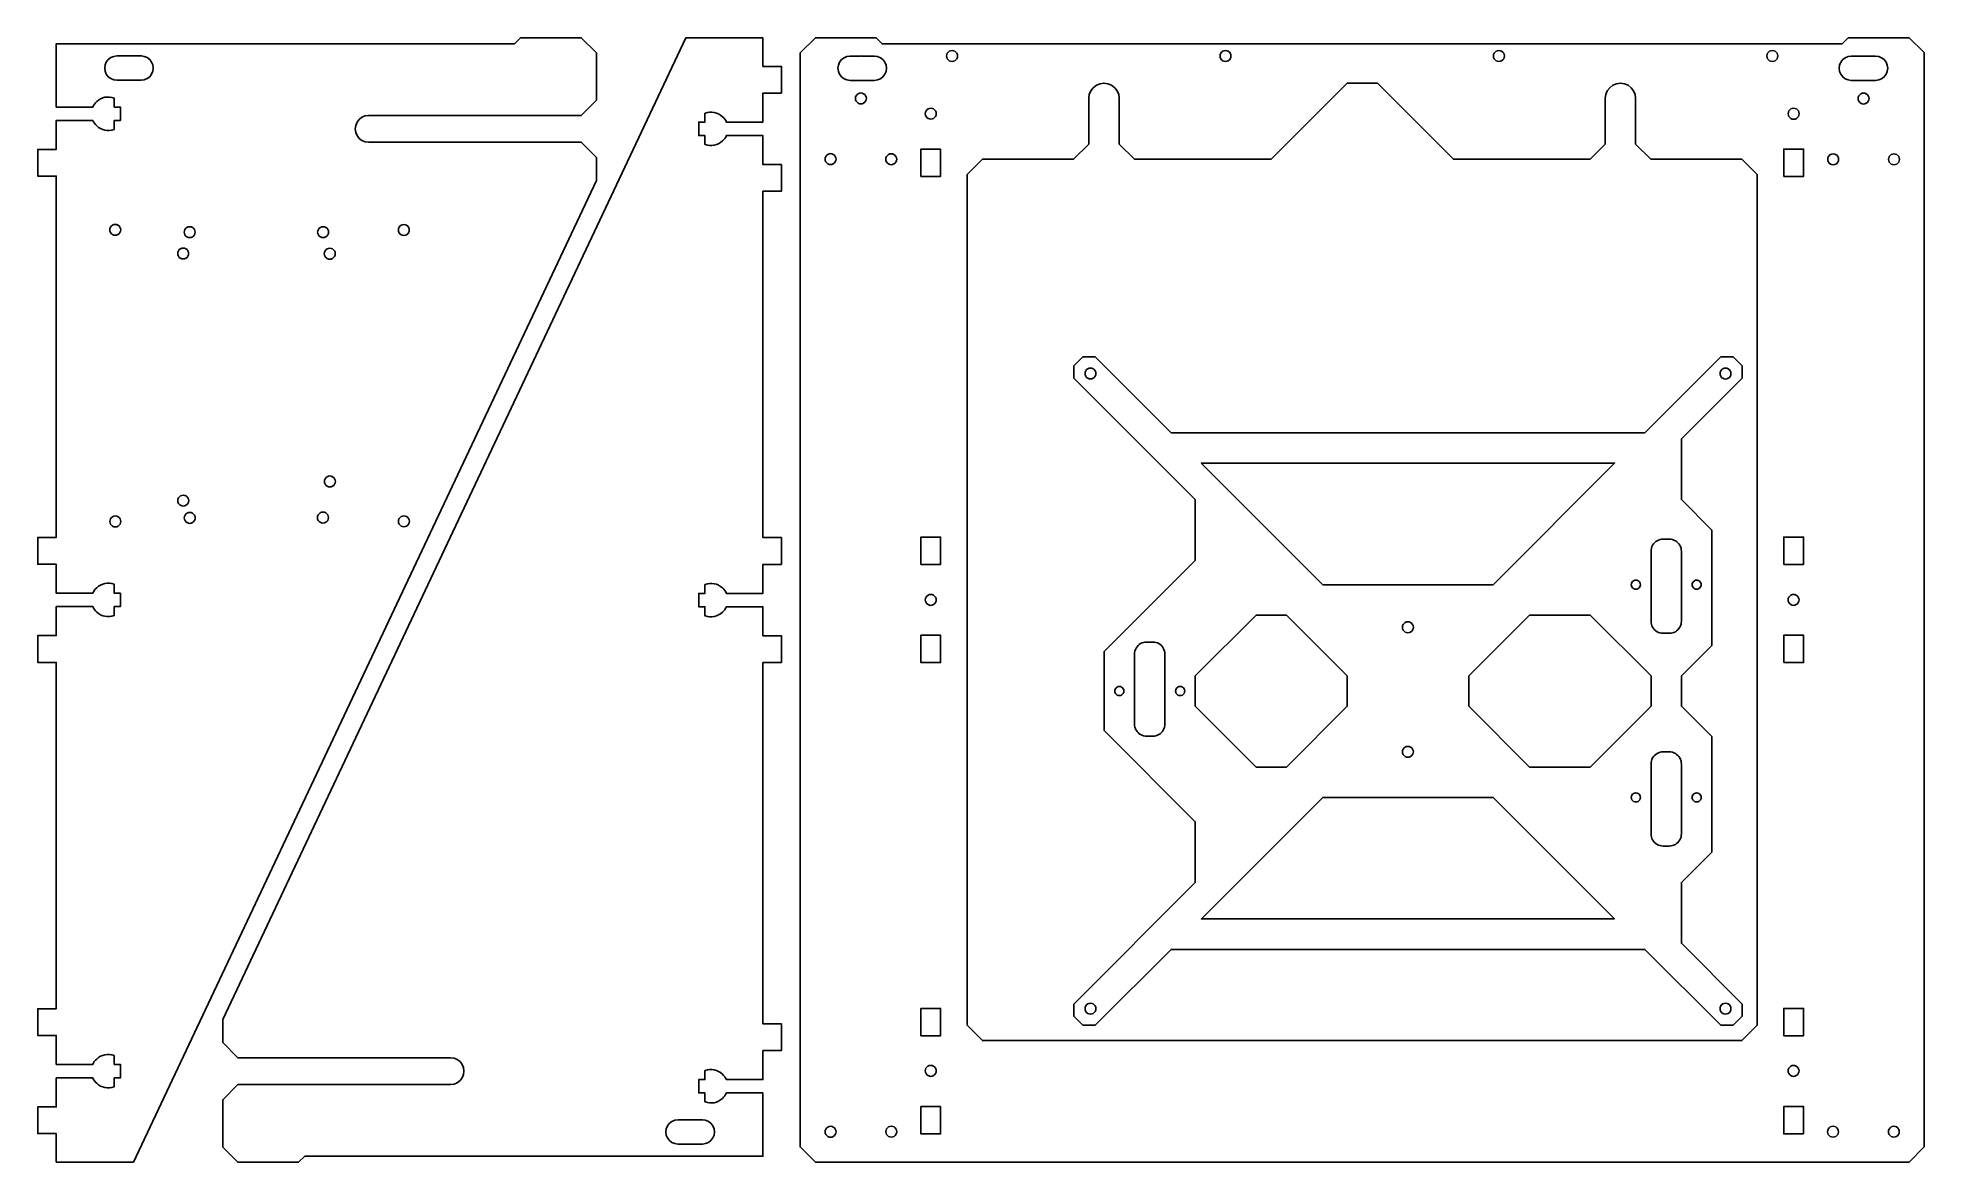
# Model space of a CAD drawing. Header units: millimetres. Extents: x -351 to 270, y -475 to -105.
import ezdxf

# ---------------------------------------------------------------- set-up
doc = ezdxf.new("R2010")
doc.units = ezdxf.units.MM
doc.layers.get('0').update_dxf_attribs({"linetype": 'CONTINUOUS'})

msp = doc.modelspace()

# ---------------------------------------------------------------- linework, layer by layer
for points in [[(-326.29, -135.18, -0.286125), (-331.99, -134.03, -0.079501), (-333.31, -132.23), (-345.31, -132.23), (-345.31, -141.78), (-351.41, -141.78), (-351.41, -150.58), (-345.31, -150.58), (-345.31, -269.48), (-351.41, -269.48), (-351.41, -278.28), (-345.31, -278.28), (-345.31, -287.83), (-333.31, -287.83, -0.115719), (-331.99, -286.03, -0.286125), (-326.29, -284.88, -0.054722), (-326.21, -285.53), (-326.21, -287.83), (-324.21, -287.83), (-324.21, -292.23), (-326.21, -292.23), (-326.21, -294.53, -0.054722), (-326.29, -295.18, -0.286125), (-331.99, -294.03, -0.085931), (-333.31, -292.23), (-345.31, -292.23), (-345.31, -301.78), (-351.41, -301.78), (-351.41, -310.58), (-345.31, -310.58), (-345.31, -424.57), (-351.41, -424.57), (-351.41, -433.37), (-345.31, -433.37), (-345.31, -442.92), (-333.31, -442.92, -0.178311), (-331.99, -441.12, -0.286125), (-326.29, -439.97, -0.054722), (-326.21, -440.62), (-326.21, -442.92), (-324.21, -442.92), (-324.21, -447.32), (-326.21, -447.32), (-326.21, -449.62, -0.054722), (-326.29, -450.27, -0.286125), (-331.99, -449.12, -0.131639), (-333.31, -447.32), (-345.31, -447.32), (-345.31, -456.87), (-351.41, -456.87), (-351.41, -465.67), (-345.31, -465.67), (-345.31, -475.03), (-319.91, -475.03), (-167.51, -152.03), (-167.51, -144.43), (-172.51, -139.43), (-242.51, -139.43), (-243.65, -139.28), (-244.71, -138.84), (-245.63, -138.14), (-246.32, -137.23), (-246.76, -136.17), (-246.91, -135.03), (-246.76, -133.89), (-246.32, -132.83), (-245.63, -131.92), (-244.71, -131.22), (-243.65, -130.78), (-242.51, -130.63), (-172.51, -130.63), (-167.51, -125.63), (-167.51, -110.03), (-172.51, -105.03), (-192.51, -105.03), (-194.51, -107.03), (-345.31, -107.03), (-345.31, -127.83), (-333.31, -127.83, -0.091358), (-331.99, -126.03, -0.286125), (-326.29, -124.88, -0.054722), (-326.21, -125.53), (-326.21, -127.83), (-324.21, -127.83), (-324.21, -132.23), (-326.21, -132.23), (-326.21, -134.53, -0.054722)], [(-131.76, -129.86, -0.286125), (-126.05, -131.01, -0.133064), (-124.73, -132.81), (-112.73, -132.81), (-112.73, -123.25), (-106.63, -123.25), (-106.63, -114.45), (-112.73, -114.45), (-112.73, -105.1), (-138.13, -105.1), (-290.53, -428.1), (-290.53, -435.7), (-285.53, -440.7), (-215.53, -440.7), (-214.39, -440.85), (-213.33, -441.28), (-212.42, -441.98), (-211.72, -442.9), (-211.28, -443.96), (-211.13, -445.1), (-211.28, -446.23), (-211.72, -447.3), (-212.42, -448.21), (-213.33, -448.91), (-214.39, -449.35), (-215.53, -449.5), (-285.53, -449.5), (-290.53, -454.5), (-290.53, -470.1), (-285.53, -475.1), (-265.53, -475.1), (-263.53, -473.1), (-112.73, -473.1), (-112.73, -452.3), (-124.73, -452.3, -0.093084), (-126.05, -454.1, -0.286125), (-131.76, -455.25, -0.054722), (-131.83, -454.6), (-131.83, -452.3), (-133.83, -452.3), (-133.83, -447.9), (-131.83, -447.9), (-131.83, -445.6, -0.054722), (-131.76, -444.95, -0.286125), (-126.05, -446.1, -0.095086), (-124.73, -447.9), (-112.73, -447.9), (-112.73, -438.35), (-106.63, -438.35), (-106.63, -429.55), (-112.73, -429.55), (-112.73, -310.65), (-106.63, -310.65), (-106.63, -301.85), (-112.73, -301.85), (-112.73, -292.3), (-124.73, -292.3, -0.087172), (-126.05, -294.1, -0.286125), (-131.76, -295.25, -0.054722), (-131.83, -294.6), (-131.83, -292.3), (-133.83, -292.3), (-133.83, -287.9), (-131.83, -287.9), (-131.83, -285.6, -0.054722), (-131.76, -284.94, -0.286125), (-126.05, -286.1, -0.132205), (-124.73, -287.9), (-112.73, -287.9), (-112.73, -278.35), (-106.63, -278.35), (-106.63, -269.55), (-112.73, -269.55), (-112.73, -155.55), (-106.63, -155.55), (-106.63, -146.75), (-112.73, -146.75), (-112.73, -137.21), (-124.73, -137.21, -0.111783), (-126.05, -139.01, -0.286125), (-131.76, -140.16, -0.054722), (-131.83, -139.51), (-131.83, -137.21), (-133.83, -137.21), (-133.83, -132.81), (-131.83, -132.81), (-131.83, -130.51, -0.054722)]]:
    msp.add_lwpolyline(points, format="xyb", close=True)
for points in [[(269.53, -109.84), (269.53, -470.03), (264.53, -475.03), (-95.47, -475.03), (-100.47, -470.03), (-100.47, -110.03), (-95.47, -105.03), (-75.47, -105.03), (-73.47, -107.03), (242.53, -107.03), (244.53, -105.03), (264.53, -105.03)], [(-325.38, -119.03), (-317.38, -119.03), (-316.35, -118.9), (-315.38, -118.5), (-314.55, -117.86), (-313.92, -117.03), (-313.52, -116.07), (-313.38, -115.03), (-313.52, -114), (-313.92, -113.03), (-314.55, -112.2), (-315.38, -111.57), (-316.35, -111.17), (-317.31, -111.03), (-325.38, -111.03), (-326.41, -111.17), (-327.38, -111.57), (-328.21, -112.2), (-328.84, -113.03), (-329.24, -114), (-329.38, -115.03), (-329.24, -116.07), (-328.84, -117.03), (-328.21, -117.86), (-327.38, -118.5), (-326.41, -118.9)], [(-76.04, -119.07), (-75, -118.93), (-74.04, -118.53), (-73.21, -117.9), (-72.57, -117.07), (-72.17, -116.1), (-72.04, -115.07), (-72.17, -114.03), (-72.57, -113.07), (-73.21, -112.24), (-74.04, -111.6), (-75, -111.2), (-76.04, -111.07), (-80.19, -111.07), (-80.47, -111.03), (-80.75, -111.07), (-84.1, -111.07), (-85.07, -111.2), (-86.03, -111.6), (-86.86, -112.24), (-87.5, -113.07), (-87.9, -114.03), (-88.03, -115.07), (-87.9, -116.1), (-87.5, -117.07), (-86.86, -117.9), (-86.03, -118.53), (-85.07, -118.93), (-84.03, -119.07)], [(-50.47, -109.23), (-50.94, -109.29), (-51.37, -109.47), (-51.74, -109.76), (-52.03, -110.13), (-52.21, -110.57), (-52.27, -111.03), (-52.21, -111.5), (-52.03, -111.93), (-51.74, -112.3), (-51.37, -112.59), (-50.94, -112.77), (-50.47, -112.83), (-50.01, -112.77), (-49.57, -112.59), (-49.2, -112.3), (-48.91, -111.93), (-48.73, -111.5), (-48.67, -111.03), (-48.73, -110.57), (-48.91, -110.13), (-49.2, -109.76), (-49.57, -109.47), (-50.01, -109.29)], [(38.63, -112.59), (39.06, -112.77), (39.53, -112.83), (39.99, -112.77), (40.43, -112.59), (40.8, -112.3), (41.09, -111.93), (41.27, -111.5), (41.33, -111.03), (41.27, -110.57), (41.09, -110.13), (40.8, -109.76), (40.43, -109.47), (39.99, -109.29), (39.53, -109.23), (39.06, -109.29), (38.63, -109.47), (38.26, -109.76), (37.97, -110.13), (37.79, -110.57), (37.73, -111.03), (37.79, -111.5), (37.97, -111.93), (38.26, -112.3)], [(128.63, -112.59), (129.06, -112.77), (129.53, -112.83), (129.99, -112.77), (130.43, -112.59), (130.8, -112.3), (131.09, -111.93), (131.27, -111.5), (131.33, -111.03), (131.27, -110.57), (131.09, -110.13), (130.8, -109.76), (130.43, -109.47), (129.99, -109.29), (129.53, -109.23), (129.06, -109.29), (128.63, -109.47), (128.26, -109.76), (127.97, -110.13), (127.79, -110.57), (127.73, -111.03), (127.79, -111.5), (127.97, -111.93), (128.26, -112.3)], [(218.63, -112.59), (219.06, -112.77), (219.53, -112.83), (219.99, -112.77), (220.43, -112.59), (220.8, -112.3), (221.09, -111.93), (221.27, -111.5), (221.33, -111.03), (221.27, -110.57), (221.09, -110.13), (220.8, -109.76), (220.43, -109.47), (219.99, -109.29), (219.53, -109.23), (219.06, -109.29), (218.63, -109.47), (218.26, -109.76), (217.97, -110.13), (217.79, -110.57), (217.73, -111.03), (217.79, -111.5), (217.97, -111.93), (218.26, -112.3)], [(253.5, -119.07), (254.54, -118.93), (255.5, -118.53), (256.33, -117.9), (256.97, -117.07), (257.37, -116.1), (257.5, -115.07), (257.37, -114.03), (256.97, -113.07), (256.33, -112.24), (255.5, -111.6), (254.54, -111.2), (253.5, -111.07), (245.44, -111.07), (244.47, -111.2), (243.51, -111.6), (242.68, -112.24), (242.04, -113.07), (241.64, -114.03), (241.51, -115.07), (241.64, -116.1), (242.04, -117.07), (242.68, -117.9), (243.51, -118.53), (244.47, -118.93), (245.51, -119.07)], [(-79.2, -123.73), (-79.58, -123.44), (-80.01, -123.26), (-80.48, -123.2), (-80.94, -123.26), (-81.38, -123.44), (-81.75, -123.73), (-82.03, -124.1), (-82.21, -124.53), (-82.28, -125), (-82.21, -125.47), (-82.03, -125.9), (-81.75, -126.27), (-81.37, -126.56), (-80.94, -126.74), (-80.47, -126.8), (-80.01, -126.74), (-79.57, -126.56), (-79.2, -126.27), (-78.92, -125.9), (-78.74, -125.46), (-78.68, -125), (-78.74, -124.53), (-78.92, -124.1)], [(209.53, -145.03), (179.53, -145.03), (174.53, -140.03), (174.53, -124.97), (174.37, -123.74), (173.87, -122.53), (173.07, -121.49), (172.03, -120.69), (170.82, -120.19), (169.53, -120.02), (168.23, -120.19), (167.02, -120.69), (165.99, -121.49), (165.19, -122.53), (164.69, -123.74), (164.53, -124.97), (164.53, -140.03), (159.53, -145.03), (114.53, -145.03), (89.53, -120.03), (79.53, -120.03), (54.53, -145.03), (9.53, -145.03), (4.53, -140.03), (4.53, -124.97), (4.37, -123.74), (3.87, -122.53), (3.07, -121.49), (2.03, -120.69), (0.82, -120.19), (-0.47, -120.02), (-1.77, -120.19), (-2.98, -120.69), (-4.01, -121.49), (-4.81, -122.53), (-5.31, -123.74), (-5.47, -124.97), (-5.47, -140.03), (-10.47, -145.03), (-40.47, -145.03), (-45.47, -150.03), (-45.47, -430.03), (-40.47, -435.03), (209.53, -435.03), (214.53, -430.03), (214.53, -150.03)], [(248.28, -126.31), (248.65, -126.6), (249.09, -126.78), (249.55, -126.84), (250.02, -126.78), (250.45, -126.6), (250.83, -126.31), (251.11, -125.94), (251.29, -125.5), (251.35, -125.04), (251.29, -124.57), (251.11, -124.14), (250.83, -123.77), (250.45, -123.48), (250.02, -123.3), (249.55, -123.24), (249.09, -123.3), (248.65, -123.48), (248.28, -123.77), (247.99, -124.14), (247.81, -124.57), (247.75, -125.04), (247.81, -125.5), (247.99, -125.94)], [(-57.94, -128.29), (-58.37, -128.47), (-58.74, -128.76), (-59.03, -129.13), (-59.21, -129.57), (-59.27, -130.03), (-59.21, -130.5), (-59.03, -130.93), (-58.74, -131.3), (-58.37, -131.59), (-57.94, -131.77), (-57.47, -131.83), (-57.01, -131.77), (-56.57, -131.59), (-56.2, -131.3), (-55.91, -130.93), (-55.73, -130.5), (-55.67, -130.03), (-55.73, -129.57), (-55.91, -129.13), (-56.2, -128.76), (-56.57, -128.47), (-57.01, -128.29), (-57.47, -128.23)], [(228.35, -130.04), (228.28, -129.58), (228.1, -129.14), (227.82, -128.77), (227.45, -128.48), (227.01, -128.3), (226.55, -128.24), (226.08, -128.3), (225.65, -128.48), (225.27, -128.77), (224.99, -129.14), (224.81, -129.58), (224.75, -130.04), (224.81, -130.51), (224.99, -130.94), (225.27, -131.32), (225.65, -131.6), (226.08, -131.78), (226.55, -131.84), (227.01, -131.78), (227.45, -131.6), (227.82, -131.31), (228.1, -130.94), (228.28, -130.51)], [(-54.22, -141.68), (-60.72, -141.68), (-60.72, -150.68), (-54.22, -150.68)], [(223.28, -150.68), (229.78, -150.68), (229.78, -141.68), (223.28, -141.68)], [(-92.2, -144.51), (-92.26, -144.98), (-92.2, -145.44), (-92.02, -145.88), (-91.74, -146.25), (-91.36, -146.54), (-90.93, -146.72), (-90.46, -146.78), (-90, -146.72), (-89.56, -146.54), (-89.19, -146.25), (-88.91, -145.88), (-88.73, -145.44), (-88.66, -144.98), (-88.73, -144.51), (-88.91, -144.08), (-89.19, -143.71), (-89.56, -143.42), (-90, -143.24), (-90.46, -143.18), (-90.93, -143.24), (-91.36, -143.42), (-91.74, -143.71), (-92.02, -144.08)], [(-69.21, -143.75), (-69.59, -143.46), (-70.02, -143.28), (-70.49, -143.22), (-70.95, -143.28), (-71.39, -143.46), (-71.76, -143.75), (-72.04, -144.12), (-72.22, -144.56), (-72.29, -145.02), (-72.22, -145.49), (-72.04, -145.92), (-71.76, -146.3), (-71.39, -146.58), (-70.95, -146.76), (-70.49, -146.82), (-70.02, -146.76), (-69.59, -146.58), (-69.21, -146.3), (-68.93, -145.92), (-68.75, -145.49), (-68.69, -145.02), (-68.75, -144.56), (-68.93, -144.12)], [(240.82, -146.33), (241.1, -145.95), (241.28, -145.52), (241.35, -145.05), (241.28, -144.59), (241.1, -144.15), (240.82, -143.78), (240.45, -143.49), (240.01, -143.31), (239.55, -143.25), (239.08, -143.31), (238.65, -143.49), (238.27, -143.78), (237.99, -144.15), (237.81, -144.59), (237.75, -145.05), (237.81, -145.52), (237.99, -145.95), (238.27, -146.33), (238.65, -146.61), (239.08, -146.79), (239.55, -146.85), (240.01, -146.79), (240.45, -146.61)], [(261.12, -145.95), (261.3, -145.52), (261.36, -145.05), (261.3, -144.59), (261.12, -144.15), (260.83, -143.78), (260.46, -143.49), (260.03, -143.31), (259.56, -143.25), (259.09, -143.31), (258.66, -143.49), (258.29, -143.78), (258, -144.15), (257.82, -144.59), (257.76, -145.05), (257.82, -145.52), (258, -145.95), (258.29, -146.33), (258.66, -146.61), (259.09, -146.79), (259.56, -146.85), (260.03, -146.79), (260.46, -146.61), (260.83, -146.33)], [(-324.63, -166.98), (-325.01, -166.7), (-325.44, -166.52), (-325.9, -166.45), (-326.37, -166.52), (-326.81, -166.7), (-327.18, -166.98), (-327.46, -167.35), (-327.64, -167.79), (-327.71, -168.25), (-327.64, -168.72), (-327.46, -169.15), (-327.18, -169.53), (-326.81, -169.81), (-326.37, -169.99), (-325.91, -170.05), (-325.44, -169.99), (-325.01, -169.81), (-324.63, -169.53), (-324.35, -169.15), (-324.17, -168.72), (-324.11, -168.25), (-324.17, -167.79), (-324.35, -167.35)], [(-300.51, -167.46), (-300.94, -167.28), (-301.41, -167.22), (-301.88, -167.28), (-302.31, -167.46), (-302.68, -167.75), (-302.97, -168.12), (-303.15, -168.56), (-303.21, -169.02), (-303.15, -169.49), (-302.97, -169.92), (-302.68, -170.29), (-302.31, -170.58), (-301.88, -170.76), (-301.41, -170.82), (-300.94, -170.76), (-300.51, -170.58), (-300.14, -170.29), (-299.85, -169.92), (-299.67, -169.49), (-299.61, -169.02), (-299.67, -168.56), (-299.85, -168.12), (-300.14, -167.75)], [(-257.94, -167.28), (-258.38, -167.46), (-258.75, -167.75), (-259.04, -168.12), (-259.22, -168.56), (-259.28, -169.02), (-259.22, -169.49), (-259.04, -169.92), (-258.75, -170.29), (-258.38, -170.58), (-257.94, -170.76), (-257.48, -170.82), (-257.01, -170.76), (-256.58, -170.58), (-256.21, -170.29), (-255.92, -169.92), (-255.74, -169.49), (-255.68, -169.02), (-255.74, -168.56), (-255.92, -168.12), (-256.2, -167.75), (-256.58, -167.46), (-257.01, -167.28), (-257.48, -167.22)], [(-232.65, -168.76), (-232.47, -169.2), (-232.19, -169.57), (-231.81, -169.86), (-231.38, -170.04), (-230.91, -170.1), (-230.45, -170.04), (-230.01, -169.86), (-229.64, -169.57), (-229.35, -169.2), (-229.17, -168.76), (-229.11, -168.3), (-229.17, -167.83), (-229.35, -167.4), (-229.64, -167.03), (-230.01, -166.74), (-230.45, -166.56), (-230.91, -166.5), (-231.38, -166.56), (-231.81, -166.74), (-232.18, -167.02), (-232.47, -167.4), (-232.65, -167.83), (-232.71, -168.3)], [(-301.99, -175.14), (-302.28, -174.77), (-302.65, -174.48), (-302.9, -174.39), (-303.08, -174.3), (-303.55, -174.24), (-304.01, -174.3), (-304.45, -174.48), (-304.82, -174.77), (-305.11, -175.14), (-305.29, -175.57), (-305.35, -176.04), (-305.29, -176.5), (-305.11, -176.94), (-304.82, -177.31), (-304.45, -177.6), (-304.27, -177.69), (-304.21, -177.69), (-304.02, -177.78), (-303.55, -177.84), (-303.08, -177.78), (-302.65, -177.6), (-302.28, -177.31), (-301.99, -176.94), (-301.81, -176.5), (-301.75, -176.04), (-301.81, -175.57)], [(-254.2, -174.72), (-254.39, -174.55), (-254.82, -174.37), (-255.29, -174.31), (-255.75, -174.37), (-256.19, -174.55), (-256.56, -174.84), (-256.85, -175.21), (-257.03, -175.64), (-257.09, -176.11), (-257.03, -176.58), (-256.85, -177.01), (-256.56, -177.38), (-256.37, -177.55), (-256.3, -177.58), (-256.19, -177.67), (-255.75, -177.85), (-255.29, -177.91), (-254.82, -177.85), (-254.39, -177.67), (-254.02, -177.38), (-253.73, -177.01), (-253.55, -176.58), (-253.49, -176.11), (-253.55, -175.64), (-253.73, -175.21), (-254.02, -174.84)], [(206.6, -430.03), (202.6, -430.03), (177.6, -405.03), (21.6, -405.03), (-3.4, -430.03), (-7.4, -430.03), (-10.4, -427.03), (-10.4, -423.03), (29.6, -383.03), (29.6, -363.03), (-0.4, -333.03), (-0.4, -307.03), (29.6, -277.03), (29.6, -257.03), (-10.4, -217.03), (-10.4, -213.03), (-7.4, -210.03), (-3.4, -210.03), (21.6, -235.03), (177.6, -235.03), (202.6, -210.03), (206.6, -210.03), (209.6, -213.03), (209.6, -217.03), (189.6, -237.03), (189.6, -257.03), (199.6, -267.03), (199.6, -305.03), (189.6, -315.03), (189.6, -325.03), (199.6, -335.03), (199.6, -373.03), (189.6, -383.03), (189.6, -403.03), (209.6, -423.03), (209.6, -427.03)], [(-6.18, -214.25), (-6.47, -214.62), (-6.65, -215.06), (-6.71, -215.52), (-6.65, -215.99), (-6.47, -216.42), (-6.18, -216.79), (-5.81, -217.08), (-5.38, -217.26), (-4.91, -217.32), (-4.45, -217.26), (-4.01, -217.08), (-3.64, -216.79), (-3.35, -216.42), (-3.17, -215.99), (-3.11, -215.52), (-3.17, -215.06), (-3.35, -214.62), (-3.64, -214.25), (-4.01, -213.96), (-4.45, -213.78), (-4.91, -213.72), (-5.38, -213.78), (-5.81, -213.96)], [(205.37, -216.83), (205.66, -216.46), (205.84, -216.03), (205.91, -215.56), (205.85, -215.1), (205.68, -214.66), (205.4, -214.28), (205.03, -213.99), (204.59, -213.81), (204.13, -213.74), (203.66, -213.8), (203.23, -213.97), (202.85, -214.26), (202.56, -214.62), (202.38, -215.06), (202.31, -215.52), (202.37, -215.99), (202.54, -216.42), (202.82, -216.8), (203.19, -217.09), (203.62, -217.28), (204.09, -217.34), (204.56, -217.29), (204.99, -217.11)], [(31.53, -245.03), (71.53, -285.03), (127.6, -285.03), (167.6, -245.03)], [(-254.36, -249.5), (-254.79, -249.32), (-255.26, -249.25), (-255.72, -249.32), (-256.16, -249.5), (-256.53, -249.78), (-256.81, -250.15), (-256.99, -250.59), (-257.06, -251.05), (-256.99, -251.52), (-256.81, -251.95), (-256.53, -252.33), (-256.42, -252.43), (-256.37, -252.45), (-256.16, -252.61), (-255.72, -252.79), (-255.26, -252.85), (-254.79, -252.79), (-254.36, -252.61), (-253.98, -252.33), (-253.7, -251.95), (-253.52, -251.52), (-253.46, -251.06), (-253.52, -250.59), (-253.7, -250.15), (-253.98, -249.78), (-254.25, -249.6)], [(-301.72, -257.36), (-301.78, -256.89), (-301.96, -256.46), (-302.25, -256.08), (-302.47, -255.94), (-302.62, -255.8), (-303.05, -255.62), (-303.52, -255.56), (-303.98, -255.62), (-304.42, -255.8), (-304.79, -256.08), (-305.08, -256.46), (-305.26, -256.89), (-305.32, -257.36), (-305.26, -257.82), (-305.08, -258.26), (-304.79, -258.63), (-304.64, -258.77), (-304.57, -258.8), (-304.42, -258.91), (-303.99, -259.09), (-303.52, -259.16), (-303.05, -259.09), (-302.62, -258.91), (-302.25, -258.63), (-301.96, -258.26), (-301.78, -257.82)], [(-327.44, -263.31), (-327.62, -263.74), (-327.68, -264.21), (-327.62, -264.68), (-327.44, -265.11), (-327.15, -265.48), (-326.78, -265.77), (-326.35, -265.95), (-325.88, -266.01), (-325.42, -265.95), (-324.98, -265.77), (-324.61, -265.48), (-324.32, -265.11), (-324.14, -264.68), (-324.08, -264.21), (-324.14, -263.74), (-324.32, -263.31), (-324.61, -262.94), (-324.98, -262.65), (-325.42, -262.47), (-325.88, -262.41), (-326.35, -262.47), (-326.78, -262.65), (-327.15, -262.94)], [(-301.84, -264.78), (-301.38, -264.84), (-300.91, -264.78), (-300.48, -264.6), (-300.11, -264.31), (-299.82, -263.94), (-299.64, -263.5), (-299.58, -263.04), (-299.64, -262.57), (-299.82, -262.14), (-300.1, -261.77), (-300.48, -261.48), (-300.91, -261.3), (-301.38, -261.24), (-301.84, -261.3), (-302.28, -261.48), (-302.65, -261.76), (-302.94, -262.14), (-303.12, -262.57), (-303.18, -263.04), (-303.12, -263.5), (-302.94, -263.94), (-302.65, -264.31), (-302.28, -264.6)], [(-255.8, -263.41), (-255.74, -262.95), (-255.8, -262.48), (-255.98, -262.05), (-256.27, -261.67), (-256.64, -261.39), (-257.08, -261.21), (-257.54, -261.15), (-258.01, -261.21), (-258.44, -261.39), (-258.82, -261.67), (-259.1, -262.05), (-259.28, -262.48), (-259.34, -262.95), (-259.28, -263.41), (-259.1, -263.85), (-258.82, -264.22), (-258.44, -264.5), (-258.01, -264.68), (-257.54, -264.75), (-257.08, -264.68), (-256.64, -264.5), (-256.27, -264.22), (-255.98, -263.85)], [(-232.63, -264.63), (-232.45, -265.06), (-232.16, -265.44), (-231.79, -265.72), (-231.35, -265.9), (-230.89, -265.96), (-230.42, -265.9), (-229.99, -265.72), (-229.62, -265.44), (-229.33, -265.07), (-229.15, -264.63), (-229.09, -264.17), (-229.15, -263.7), (-229.33, -263.27), (-229.61, -262.89), (-229.99, -262.61), (-230.42, -262.43), (-230.89, -262.36), (-231.35, -262.43), (-231.79, -262.61), (-232.16, -262.89), (-232.45, -263.26), (-232.63, -263.7), (-232.69, -264.16)], [(-60.72, -278.38), (-54.22, -278.38), (-54.22, -269.38), (-60.72, -269.38)], [(189.6, -274.03), (189.56, -273.51), (189.46, -273), (189.29, -272.5), (189.06, -272.03), (188.77, -271.6), (188.43, -271.2), (188.03, -270.86), (187.6, -270.57), (187.13, -270.34), (186.63, -270.17), (186.12, -270.07), (185.6, -270.03), (183.6, -270.03), (183.08, -270.07), (182.56, -270.17), (182.07, -270.34), (181.6, -270.57), (181.16, -270.86), (180.77, -271.2), (180.43, -271.6), (180.13, -272.03), (179.9, -272.5), (179.74, -273), (179.63, -273.51), (179.6, -274.03), (179.6, -297.03), (179.63, -297.55), (179.74, -298.07), (179.9, -298.56), (180.13, -299.03), (180.43, -299.47), (180.77, -299.86), (181.16, -300.21), (181.6, -300.5), (182.07, -300.73), (182.56, -300.9), (183.08, -301), (183.6, -301.03), (185.6, -301.03), (186.12, -301), (186.63, -300.9), (187.13, -300.73), (187.6, -300.5), (188.03, -300.21), (188.43, -299.86), (188.77, -299.47), (189.06, -299.03), (189.29, -298.56), (189.46, -298.07), (189.56, -297.55), (189.6, -297.03)], [(223.28, -278.38), (229.78, -278.38), (229.78, -269.38), (223.28, -269.38)], [(175.35, -283.73), (174.99, -283.58), (174.6, -283.53), (174.21, -283.58), (173.85, -283.73), (173.54, -283.97), (173.3, -284.28), (173.15, -284.64), (173.1, -285.03), (173.15, -285.42), (173.3, -285.78), (173.54, -286.09), (173.85, -286.33), (174.21, -286.48), (174.6, -286.53), (174.99, -286.48), (175.35, -286.33), (175.66, -286.09), (175.9, -285.78), (176.05, -285.42), (176.1, -285.03), (176.05, -284.64), (175.9, -284.28), (175.66, -283.97)], [(193.15, -284.64), (193.1, -285.03), (193.15, -285.42), (193.3, -285.78), (193.54, -286.09), (193.85, -286.33), (194.21, -286.48), (194.6, -286.53), (194.99, -286.48), (195.35, -286.33), (195.66, -286.09), (195.9, -285.78), (196.05, -285.42), (196.1, -285.03), (196.05, -284.64), (195.9, -284.28), (195.66, -283.97), (195.35, -283.73), (194.99, -283.58), (194.6, -283.53), (194.21, -283.58), (193.85, -283.73), (193.54, -283.97), (193.3, -284.28)], [(-58.74, -288.76), (-59.03, -289.13), (-59.21, -289.57), (-59.27, -290.03), (-59.21, -290.5), (-59.03, -290.93), (-58.74, -291.3), (-58.37, -291.59), (-57.94, -291.77), (-57.47, -291.83), (-57, -291.77), (-56.57, -291.59), (-56.2, -291.3), (-55.91, -290.93), (-55.73, -290.5), (-55.67, -290.03), (-55.73, -289.57), (-55.91, -289.13), (-56.2, -288.76), (-56.57, -288.47), (-57.01, -288.29), (-57.47, -288.23), (-57.94, -288.29), (-58.37, -288.47)], [(226.97, -288.29), (226.5, -288.23), (226.04, -288.29), (225.6, -288.47), (225.23, -288.76), (224.94, -289.13), (224.76, -289.56), (224.7, -290.03), (224.76, -290.49), (224.94, -290.93), (225.23, -291.3), (225.6, -291.59), (226.04, -291.77), (226.5, -291.83), (226.97, -291.77), (227.4, -291.59), (227.78, -291.3), (228.06, -290.93), (228.24, -290.49), (228.3, -290.03), (228.24, -289.56), (228.06, -289.13), (227.78, -288.76), (227.4, -288.47)], [(49.6, -295.03), (29.6, -315.03), (29.6, -325.03), (49.6, -345.03), (59.6, -345.03), (79.6, -325.03), (79.6, -315.03), (59.6, -295.03)], [(100.03, -297.3), (99.56, -297.24), (99.1, -297.3), (98.66, -297.48), (98.29, -297.77), (98, -298.14), (97.82, -298.57), (97.76, -299.04), (97.82, -299.5), (98, -299.94), (98.29, -300.31), (98.66, -300.6), (99.1, -300.78), (99.56, -300.84), (100.03, -300.78), (100.46, -300.6), (100.83, -300.31), (101.12, -299.94), (101.3, -299.5), (101.36, -299.04), (101.3, -298.57), (101.12, -298.14), (100.83, -297.77), (100.46, -297.48)], [(119.6, -325.03), (139.6, -345.03), (159.6, -345.03), (179.6, -325.03), (179.6, -315.03), (159.6, -295.03), (139.6, -295.03), (119.6, -315.03)], [(-60.72, -301.68), (-60.72, -310.68), (-54.22, -310.68), (-54.22, -301.68)], [(15.6, -334.89), (16.12, -334.86), (16.63, -334.76), (17.13, -334.59), (17.6, -334.36), (18.03, -334.07), (18.43, -333.72), (18.77, -333.33), (19.06, -332.89), (19.29, -332.43), (19.46, -331.93), (19.56, -331.42), (19.6, -330.89), (19.6, -307.89), (19.56, -307.37), (19.46, -306.86), (19.29, -306.36), (19.06, -305.89), (18.77, -305.46), (18.43, -305.07), (18.03, -304.72), (17.6, -304.43), (17.13, -304.2), (16.63, -304.03), (16.12, -303.93), (15.6, -303.89), (13.6, -303.89), (13.08, -303.93), (12.56, -304.03), (12.07, -304.2), (11.6, -304.43), (11.16, -304.72), (10.77, -305.07), (10.43, -305.46), (10.13, -305.89), (9.9, -306.36), (9.74, -306.86), (9.63, -307.37), (9.6, -307.89), (9.6, -330.89), (9.63, -331.42), (9.74, -331.93), (9.9, -332.43), (10.13, -332.89), (10.43, -333.33), (10.77, -333.72), (11.16, -334.07), (11.6, -334.36), (12.07, -334.59), (12.56, -334.76), (13.08, -334.86), (13.6, -334.89)], [(223.28, -310.68), (229.78, -310.68), (229.78, -301.68), (223.28, -301.68)], [(3.1, -320.03), (3.15, -320.42), (3.3, -320.78), (3.54, -321.09), (3.85, -321.33), (4.21, -321.48), (4.6, -321.53), (4.99, -321.48), (5.35, -321.33), (5.66, -321.09), (5.9, -320.78), (6.05, -320.42), (6.1, -320.03), (6.05, -319.64), (5.9, -319.28), (5.66, -318.97), (5.35, -318.73), (4.99, -318.58), (4.6, -318.53), (4.21, -318.58), (3.85, -318.73), (3.54, -318.97), (3.3, -319.28), (3.15, -319.64)], [(23.1, -320.03), (23.15, -320.42), (23.3, -320.78), (23.54, -321.09), (23.85, -321.33), (24.21, -321.48), (24.6, -321.53), (24.99, -321.48), (25.35, -321.33), (25.66, -321.09), (25.9, -320.78), (26.05, -320.42), (26.1, -320.03), (26.05, -319.64), (25.9, -319.28), (25.66, -318.97), (25.35, -318.73), (24.99, -318.58), (24.6, -318.53), (24.21, -318.58), (23.85, -318.73), (23.54, -318.97), (23.3, -319.28), (23.15, -319.64)], [(100.46, -341.58), (100.83, -341.29), (101.12, -340.92), (101.3, -340.48), (101.36, -340.02), (101.3, -339.55), (101.12, -339.12), (100.83, -338.75), (100.46, -338.46), (100.03, -338.28), (99.56, -338.22), (99.1, -338.28), (98.66, -338.46), (98.29, -338.75), (98, -339.12), (97.82, -339.55), (97.76, -340.02), (97.82, -340.48), (98, -340.92), (98.29, -341.29), (98.66, -341.58), (99.1, -341.76), (99.56, -341.82), (100.03, -341.76)], [(189.6, -344.04), (189.56, -343.52), (189.46, -343), (189.29, -342.51), (189.06, -342.04), (188.77, -341.6), (188.43, -341.21), (188.03, -340.87), (187.6, -340.57), (187.13, -340.34), (186.63, -340.18), (186.12, -340.07), (185.6, -340.04), (183.6, -340.04), (183.08, -340.07), (182.56, -340.18), (182.07, -340.34), (181.6, -340.57), (181.16, -340.87), (180.77, -341.21), (180.43, -341.6), (180.13, -342.04), (179.9, -342.51), (179.74, -343), (179.63, -343.52), (179.6, -344.04), (179.6, -367.04), (179.63, -367.56), (179.74, -368.07), (179.9, -368.57), (180.13, -369.04), (180.43, -369.47), (180.77, -369.87), (181.16, -370.21), (181.6, -370.5), (182.07, -370.73), (182.56, -370.9), (183.08, -371), (183.6, -371.04), (185.6, -371.04), (186.12, -371), (186.63, -370.9), (187.13, -370.73), (187.6, -370.5), (188.03, -370.21), (188.43, -369.87), (188.77, -369.47), (189.06, -369.04), (189.29, -368.57), (189.46, -368.07), (189.56, -367.56), (189.6, -367.04)], [(173.85, -356.33), (174.21, -356.48), (174.6, -356.53), (174.99, -356.48), (175.35, -356.33), (175.66, -356.09), (175.9, -355.78), (176.05, -355.42), (176.1, -355.03), (176.05, -354.64), (175.9, -354.28), (175.66, -353.97), (175.35, -353.73), (174.99, -353.58), (174.6, -353.53), (174.21, -353.58), (173.85, -353.73), (173.54, -353.97), (173.3, -354.28), (173.15, -354.64), (173.1, -355.03), (173.15, -355.42), (173.3, -355.78), (173.54, -356.09)], [(196.05, -354.64), (195.9, -354.28), (195.66, -353.97), (195.35, -353.73), (194.99, -353.58), (194.6, -353.53), (194.21, -353.58), (193.85, -353.73), (193.54, -353.97), (193.3, -354.28), (193.15, -354.64), (193.1, -355.03), (193.15, -355.42), (193.3, -355.78), (193.54, -356.09), (193.85, -356.33), (194.21, -356.48), (194.6, -356.53), (194.99, -356.48), (195.35, -356.33), (195.66, -356.09), (195.9, -355.78), (196.05, -355.42), (196.1, -355.03)], [(167.6, -395.03), (127.6, -355.03), (71.6, -355.03), (31.6, -395.03)], [(-60.72, -433.47), (-54.22, -433.47), (-54.22, -424.47), (-60.72, -424.47)], [(-5.81, -426.1), (-5.38, -426.28), (-4.91, -426.34), (-4.45, -426.28), (-4.01, -426.1), (-3.64, -425.81), (-3.35, -425.44), (-3.17, -425.01), (-3.11, -424.54), (-3.17, -424.08), (-3.35, -423.64), (-3.64, -423.27), (-4.01, -422.98), (-4.45, -422.8), (-4.91, -422.74), (-5.38, -422.8), (-5.81, -422.98), (-6.18, -423.27), (-6.47, -423.64), (-6.65, -424.08), (-6.71, -424.54), (-6.65, -425.01), (-6.47, -425.44), (-6.18, -425.81)], [(202.55, -425.44), (202.84, -425.81), (203.21, -426.1), (203.64, -426.28), (204.11, -426.34), (204.53, -426.28), (204.58, -426.28), (205.01, -426.1), (205.38, -425.81), (205.67, -425.44), (205.85, -425.01), (205.91, -424.54), (205.85, -424.08), (205.67, -423.64), (205.38, -423.27), (205.01, -422.98), (204.58, -422.8), (204.11, -422.74), (203.64, -422.8), (203.21, -422.98), (202.84, -423.27), (202.55, -423.64), (202.37, -424.08), (202.31, -424.54), (202.37, -425.01)], [(229.78, -433.47), (229.78, -424.47), (223.28, -424.47), (223.28, -433.47)], [(-56.59, -443.46), (-57.03, -443.28), (-57.5, -443.22), (-57.96, -443.28), (-58.39, -443.47), (-58.76, -443.76), (-59.05, -444.13), (-59.23, -444.57), (-59.28, -445.03), (-59.22, -445.5), (-59.04, -445.93), (-58.75, -446.3), (-58.37, -446.58), (-57.94, -446.76), (-57.47, -446.82), (-57.01, -446.76), (-56.57, -446.57), (-56.2, -446.28), (-55.92, -445.91), (-55.74, -445.47), (-55.68, -445.01), (-55.75, -444.54), (-55.93, -444.11), (-56.22, -443.74)], [(227.4, -446.59), (227.78, -446.3), (228.06, -445.93), (228.24, -445.49), (228.3, -445.03), (228.24, -444.56), (228.06, -444.13), (227.78, -443.75), (227.4, -443.47), (226.97, -443.29), (226.5, -443.23), (226.04, -443.29), (225.6, -443.47), (225.23, -443.75), (224.94, -444.13), (224.76, -444.56), (224.7, -445.03), (224.76, -445.49), (224.94, -445.93), (225.23, -446.3), (225.6, -446.59), (226.04, -446.77), (226.5, -446.83), (226.97, -446.77)], [(-54.22, -456.77), (-60.72, -456.77), (-60.72, -465.77), (-54.22, -465.77)], [(229.78, -465.77), (229.78, -456.77), (223.28, -456.77), (223.28, -465.77)], [(-132.66, -461.1), (-140.66, -461.1), (-141.7, -461.23), (-142.66, -461.63), (-143.49, -462.27), (-144.12, -463.1), (-144.52, -464.06), (-144.66, -465.1), (-144.52, -466.13), (-144.12, -467.1), (-143.49, -467.92), (-142.66, -468.56), (-141.7, -468.96), (-140.73, -469.1), (-132.66, -469.1), (-131.63, -468.96), (-130.66, -468.56), (-129.84, -467.92), (-129.2, -467.1), (-128.8, -466.13), (-128.66, -465.1), (-128.8, -464.06), (-129.2, -463.1), (-129.84, -462.27), (-130.66, -461.63), (-131.63, -461.23)], [(-88.71, -464.59), (-88.89, -464.15), (-89.18, -463.78), (-89.55, -463.5), (-89.98, -463.32), (-90.45, -463.26), (-90.92, -463.32), (-91.35, -463.5), (-91.72, -463.78), (-92.01, -464.16), (-92.19, -464.59), (-92.25, -465.06), (-92.19, -465.52), (-92.01, -465.96), (-91.72, -466.33), (-91.35, -466.61), (-90.91, -466.79), (-90.45, -466.86), (-89.98, -466.79), (-89.55, -466.61), (-89.18, -466.33), (-88.89, -465.95), (-88.71, -465.52), (-88.65, -465.05)], [(-68.92, -464.12), (-69.2, -463.75), (-69.57, -463.46), (-70.01, -463.28), (-70.47, -463.22), (-70.94, -463.28), (-71.37, -463.46), (-71.75, -463.75), (-72.03, -464.12), (-72.21, -464.56), (-72.27, -465.02), (-72.21, -465.49), (-72.03, -465.92), (-71.75, -466.3), (-71.37, -466.58), (-70.94, -466.76), (-70.47, -466.82), (-70.01, -466.76), (-69.57, -466.58), (-69.2, -466.29), (-68.92, -465.92), (-68.74, -465.49), (-68.67, -465.02), (-68.74, -464.56)], [(241.24, -465.51), (241.31, -465.05), (241.24, -464.58), (241.06, -464.15), (240.78, -463.77), (240.41, -463.49), (239.97, -463.31), (239.51, -463.25), (239.04, -463.31), (238.61, -463.49), (238.23, -463.77), (237.95, -464.15), (237.77, -464.58), (237.71, -465.05), (237.77, -465.51), (237.95, -465.95), (238.23, -466.32), (238.61, -466.6), (239.04, -466.78), (239.51, -466.85), (239.97, -466.78), (240.41, -466.6), (240.78, -466.32), (241.06, -465.95)], [(261.32, -465.05), (261.26, -464.58), (261.08, -464.15), (260.8, -463.77), (260.42, -463.49), (259.99, -463.31), (259.52, -463.25), (259.06, -463.31), (258.62, -463.49), (258.25, -463.77), (257.97, -464.15), (257.79, -464.58), (257.72, -465.05), (257.79, -465.51), (257.97, -465.95), (258.25, -466.32), (258.62, -466.6), (259.06, -466.78), (259.52, -466.85), (259.99, -466.78), (260.42, -466.6), (260.8, -466.32), (261.08, -465.95), (261.26, -465.51)]]:
    msp.add_lwpolyline(points, close=True)

doc.saveas('drawing.dxf')
